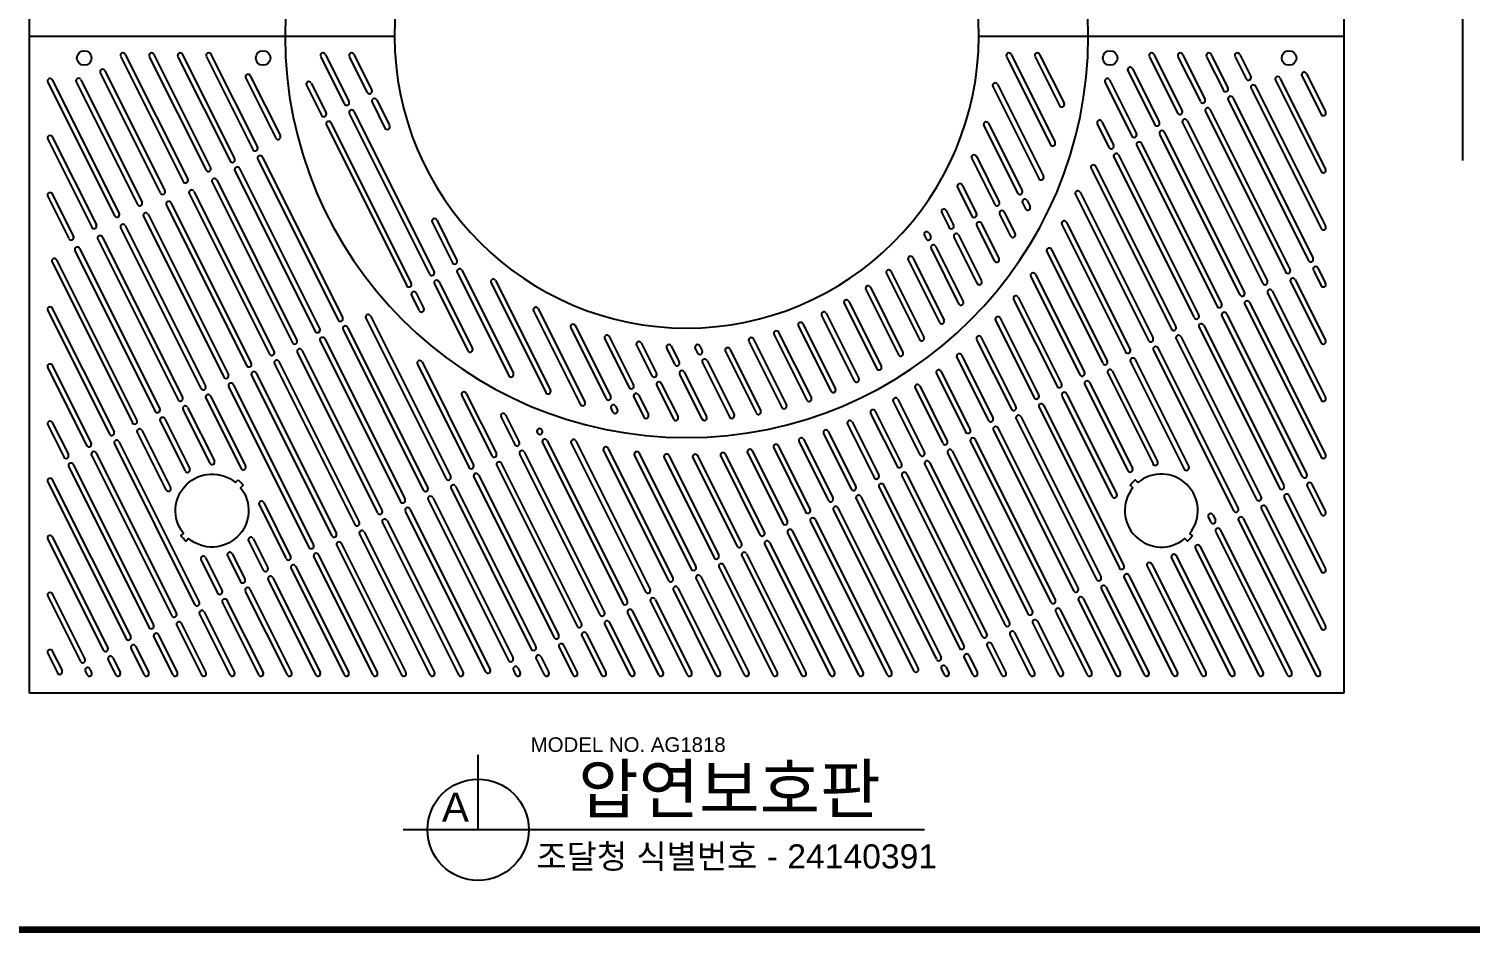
# Model space of a CAD drawing. Header units: millimetres. Extents: x 19970 to 27858, y -49763 to -44184.
# Drawn here: x 21122 to 23096, y -49580 to -48341 of the extents above; entities that cross this region are included whole.
import ezdxf
from ezdxf.enums import TextEntityAlignment as Align

# ---------------------------------------------------------------- set-up
doc = ezdxf.new("R2010")
doc.units = ezdxf.units.MM
doc.layers.add('LAYOUT', color=7, linetype='Continuous')
doc.layers.add('TEXT', color=7, linetype='Continuous')
doc.styles.get("Standard").update_dxf_attribs({"font": 'arial.ttf'})
doc.dimstyles.new('ISO-25', dxfattribs={"dimtxt": 40, "dimasz": 20, "dimexe": 1.25, "dimexo": 10, "dimgap": 10, "dimtad": 1, "dimdec": 0, "dimtxsty": 'Standard', "dimcen": 2.5, "dimclrd": 3, "dimclre": 3, "dimclrt": 3, "dimadec": 0, "dimazin": 0, "dimtfac": 1, "dimtdec": 0, "dimtmove": 0, "dimatfit": 3, "dimfxl": 0, "dimarcsym": 0})

# ---------------------------------------------------------------- blocks, each defined once
blk = doc.blocks.new('AG1818')
for p, q in [((17010.4, -48656.5), (17010.4, -47756.5)), ((18810.4, -47756.5), (18810.4, -48656.5)), ((17010.4, -49556.5), (17010.4, -48656.5)), ((17010.4, -48656.5), (17510.4, -48656.5)), ((18310.4, -48656.5), (18810.4, -48656.5)), ((18810.4, -48656.5), (18810.4, -49556.5)), ((17135.4, -48684.7), (17220.9, -48855.8)), ((17141.6, -48681.5), (17227.2, -48852.6)), ((17174.5, -48684.7), (17252.2, -48840.1)), ((17180.8, -48681.5), (17258.5, -48837)), ((17213.6, -48684.7), (17285.1, -48827.6)), ((17219.9, -48681.5), (17291.4, -48824.5)), ((17252.8, -48684.7), (17316.4, -48811.9)), ((17259, -48681.5), (17322.7, -48808.8)), ((17409.3, -48684.7), (17441.6, -48749.3)), ((17415.6, -48681.5), (17447.9, -48746.2)), ((17448.4, -48684.7), (17472.9, -48733.7)), ((17454.7, -48681.5), (17479.2, -48730.5)), ((18348.4, -48684.7), (18408.6, -48805.1)), ((18354.7, -48681.5), (18414.9, -48801.9)), ((18387.6, -48684.7), (18421.1, -48751.6)), ((18393.8, -48681.5), (18427.3, -48748.5)), ((18544.1, -48684.7), (18582.8, -48762)), ((18550.4, -48681.5), (18589, -48758.9)), ((18583.2, -48684.7), (18614.1, -48746.3)), ((18589.5, -48681.5), (18620.3, -48743.2)), ((18622.4, -48684.7), (18645.4, -48730.7)), ((18628.6, -48681.5), (18651.6, -48727.6)), ((18661.5, -48684.7), (18676.7, -48715)), ((18667.8, -48681.5), (18682.9, -48711.9)), ((17080.7, -48716.2), (17164.6, -48883.9)), ((17107.4, -48707), (17189.6, -48871.4)), ((17113.7, -48703.8), (17195.9, -48868.3)), ((17306.5, -48713.9), (17347.7, -48796.3)), ((17312.8, -48710.8), (17354, -48793.2)), ((18514.7, -48704.2), (18551.5, -48777.6)), ((18521, -48701), (18557.7, -48774.5)), ((18723, -48713.9), (18785.4, -48838.6)), ((18752.9, -48710.9), (18779.2, -48763.5)), ((18759.2, -48707.8), (18785.4, -48760.4)), ((17035.4, -48719.6), (17127, -48902.7)), ((17041.7, -48716.5), (17133.3, -48899.6)), ((17074.4, -48719.3), (17158.3, -48887.1)), ((17389.8, -48723.9), (17410.3, -48765)), ((17396, -48720.8), (17416.6, -48761.8)), ((18329.8, -48725.6), (18392.8, -48851.7)), ((18336.1, -48722.5), (18399.1, -48848.5)), ((18483.3, -48719.7), (18520.2, -48793.3)), ((18489.6, -48716.5), (18526.4, -48790.2)), ((18683.4, -48728.4), (18779.2, -48920)), ((18689.6, -48725.3), (18785.4, -48916.9)), ((18716.8, -48717), (18779.2, -48841.8)), ((17479.6, -48747.1), (17497.3, -48782.4)), ((17485.9, -48744), (17503.5, -48779.2)), ((18652.1, -48744.1), (18762, -48964)), ((18658.3, -48741), (18768.3, -48960.8)), ((17423.3, -48775.3), (17533.2, -48995.1)), ((17448.3, -48762.7), (17558.3, -48982.6)), ((17454.6, -48759.6), (17564.5, -48979.5)), ((18479, -48773.6), (18495.1, -48805.8)), ((18589.5, -48775.4), (18699.4, -48995.3)), ((18595.7, -48772.3), (18705.7, -48992.2)), ((18620.8, -48759.8), (18730.7, -48979.6)), ((18627, -48756.6), (18737, -48976.5)), ((17041.7, -48794.7), (17102, -48915.2)), ((17417, -48778.4), (17527, -48998.3)), ((18317.4, -48779.1), (18363.6, -48871.6)), ((18323.7, -48776), (18369.9, -48868.4)), ((18472.7, -48776.7), (18488.8, -48808.9)), ((18558.2, -48791.1), (18668.1, -49010.9)), ((18564.4, -48787.9), (18674.4, -49007.8)), ((17035.4, -48797.8), (17095.7, -48918.4)), ((18526.9, -48806.7), (18636.8, -49026.6)), ((18533.1, -48803.6), (18643.1, -49023.5)), ((17323.1, -48825.4), (17433.1, -49045.2)), ((17329.4, -48822.2), (17439.3, -49042.1)), ((18300.9, -48824.4), (18332.3, -48887.2)), ((18307.2, -48821.2), (18338.6, -48884.1)), ((18495.6, -48822.4), (18605.5, -49042.2)), ((18501.8, -48819.2), (18611.8, -49039.1)), ((17266.8, -48853.5), (17376.7, -49073.4)), ((17291.8, -48841), (17401.7, -49060.9)), ((17298.1, -48837.9), (17408, -49057.8)), ((18464.2, -48838), (18574.2, -49057.9)), ((18470.5, -48834.9), (18580.4, -49054.8)), ((17041.7, -48873), (17070.7, -48930.9)), ((17229.2, -48872.3), (17339.1, -49092.2)), ((17235.5, -48869.2), (17345.4, -49089.1)), ((17260.5, -48856.7), (17370.4, -49076.5)), ((18281.5, -48863.8), (18301, -48902.9)), ((18287.7, -48860.7), (18307.3, -48899.7)), ((18442.9, -48873.6), (18542.9, -49073.5)), ((18449.2, -48870.5), (18549.1, -49070.4)), ((17035.4, -48876.1), (17064.4, -48934)), ((17197.9, -48888), (17307.8, -49107.8)), ((17204.2, -48884.8), (17314.1, -49104.7)), ((18370.3, -48885), (18374.4, -48893.1)), ((18376.6, -48881.8), (18380.7, -48890)), ((17166.6, -48903.6), (17276.5, -49123.5)), ((17172.9, -48900.5), (17282.8, -49120.4)), ((17561.9, -48911.6), (17589.6, -48967)), ((17568.1, -48908.4), (17595.8, -48963.8)), ((18259.8, -48898.6), (18269.7, -48918.5)), ((18266, -48895.5), (18276, -48915.4)), ((18314, -48913.1), (18338, -48961.2)), ((18339, -48900.6), (18353.9, -48930.5)), ((18345.3, -48897.5), (18360.2, -48927.3)), ((18430.5, -48911.5), (18517.8, -49086.1)), ((17110.2, -48931.8), (17220.2, -49151.7)), ((17135.3, -48919.3), (17245.2, -49139.1)), ((17141.5, -48916.1), (17251.5, -49136)), ((18236.1, -48929.6), (18238.4, -48934.2)), ((18242.4, -48926.5), (18244.7, -48931)), ((18276.4, -48931.9), (18308, -48995.1)), ((18282.7, -48928.8), (18314.3, -48992)), ((18307.7, -48916.3), (18331.7, -48964.3)), ((18424.3, -48914.6), (18511.6, -49089.2)), ((17072.7, -48950.6), (17182.6, -49170.4)), ((17078.9, -48947.4), (17188.9, -49167.3)), ((17104, -48934.9), (17213.9, -49154.8)), ((18245.1, -48947.6), (18282.9, -49023.2)), ((18251.4, -48944.5), (18289.2, -49020.1)), ((18403.8, -48951.9), (18480.3, -49104.8)), ((18410.1, -48948.8), (18486.5, -49101.7)), ((17041.4, -48966.2), (17151.3, -49186.1)), ((17047.6, -48963.1), (17157.6, -49183)), ((18213.8, -48963.2), (18256.6, -49048.8)), ((18220.1, -48960.1), (18262.9, -49045.7)), ((17596.3, -48980.4), (17666.9, -49121.6)), ((17602.5, -48977.3), (17673.2, -49118.5)), ((17648.8, -48991.4), (17723.9, -49141.7)), ((18184, -48981.8), (18229.1, -49072.1)), ((18190.2, -48978.7), (18235.3, -49068.9)), ((18381.7, -48986), (18449, -49120.5)), ((18388, -48982.8), (18455.2, -49117.4)), ((18743.7, -48989.9), (18785.4, -49073.4)), ((18768.7, -48977.4), (18779.2, -48998.3)), ((18775, -48974.3), (18785.4, -48995.2)), ((17533.7, -49011.7), (17544.2, -49032.6)), ((17539.9, -49008.6), (17550.4, -49029.5)), ((17565, -48996), (17610.8, -49087.6)), ((17571.2, -48992.9), (17617, -49084.5)), ((17642.5, -48994.5), (17717.7, -49144.9)), ((18155.7, -49003.6), (18200.5, -49093.1)), ((18162, -49000.5), (18206.7, -49089.9)), ((18706.1, -49008.7), (18779.2, -49154.8)), ((18712.4, -49005.6), (18785.4, -49151.7)), ((18737.4, -48993), (18779.2, -49076.6)), ((17041.7, -49029.5), (17126.3, -49198.6)), ((17707, -49029.7), (17771.1, -49157.8)), ((18126.2, -49022.7), (18170.8, -49111.9)), ((18132.4, -49019.6), (18177, -49108.8)), ((18358.2, -49017.3), (18417.7, -49136.2)), ((18364.5, -49014.1), (18423.9, -49133)), ((18674.8, -49024.4), (18779.2, -49233.1)), ((18681.1, -49021.2), (18785.4, -49230)), ((17035.4, -49032.6), (17120, -49201.8)), ((17471.1, -49043), (17581, -49262.9)), ((17477.3, -49039.9), (17587.3, -49259.7)), ((17700.8, -49032.8), (17764.8, -49160.9)), ((18069.7, -49050.6), (18114.3, -49139.8)), ((18095.3, -49039.3), (18140, -49128.7)), ((18101.6, -49036.1), (18146.3, -49125.6)), ((18333.5, -49046), (18386.4, -49151.8)), ((18339.7, -49042.9), (18392.6, -49148.7)), ((18643.5, -49040), (18753.4, -49259.9)), ((18649.8, -49036.9), (18759.7, -49256.7)), ((17414.7, -49071.2), (17524.7, -49291)), ((17439.8, -49058.6), (17549.7, -49278.5)), ((17446, -49055.5), (17556, -49275.4)), ((17751.7, -49056.4), (17800.1, -49153.3)), ((17757.9, -49053.2), (17806.4, -49150.2)), ((17798.2, -49071.2), (17831.4, -49137.6)), ((17804.5, -49068.1), (17837.7, -49134.5)), ((18001.9, -49071.6), (18047.1, -49162)), ((18030.2, -49065.6), (18075, -49155.1)), ((18036.4, -49062.4), (18081.2, -49152)), ((18063.4, -49053.7), (18108, -49142.9)), ((18313.8, -49069.3), (18361.3, -49164.3)), ((18580.9, -49071.3), (18690.8, -49291.2)), ((18587.2, -49068.2), (18697.1, -49288.1)), ((18612.2, -49055.7), (18722.1, -49275.5)), ((18618.5, -49052.5), (18728.4, -49272.4)), ((17377.2, -49090), (17487.1, -49309.8)), ((17383.4, -49086.8), (17493.3, -49306.7)), ((17408.5, -49074.3), (17518.4, -49294.2)), ((17841.8, -49080.1), (17862.7, -49122)), ((17848, -49076.9), (17869, -49118.9)), ((17882.9, -49084.1), (17894.1, -49106.3)), ((17889.2, -49081), (17900.3, -49103.2)), ((17922.2, -49084.3), (17925.4, -49090.7)), ((17928.4, -49081.2), (17931.6, -49087.6)), ((17963.4, -49088.5), (18005.6, -49172.8)), ((17969.6, -49085.3), (18011.8, -49169.7)), ((17995.6, -49074.7), (18040.8, -49165.1)), ((18307.5, -49072.4), (18355.1, -49167.5)), ((18549.6, -49087), (18659.5, -49306.8)), ((18555.9, -49083.8), (18665.8, -49303.7)), ((17035.4, -49110.9), (17088.7, -49217.4)), ((17041.7, -49107.8), (17095, -49214.3)), ((17345.8, -49105.6), (17455.8, -49325.5)), ((17352.1, -49102.5), (17462, -49322.3)), ((17541.7, -49106), (17612.3, -49247.2)), ((17548, -49102.9), (17618.6, -49244.1)), ((17932.1, -49104.1), (17969.1, -49178.2)), ((17938.3, -49101), (17975.4, -49175.1)), ((18280.5, -49096.6), (18323.7, -49183.1)), ((18286.8, -49093.5), (18330, -49180)), ((18518.3, -49102.6), (18591.8, -49249.6)), ((18524.5, -49099.5), (18598, -49246.5)), ((17314.5, -49121.3), (17424.5, -49341.1)), ((17320.8, -49118.1), (17430.7, -49338)), ((17900.8, -49119.8), (17931.4, -49181.1)), ((17907, -49116.6), (17937.7, -49178)), ((18252.4, -49118.8), (18292.4, -49198.8)), ((18258.7, -49115.6), (18298.7, -49195.6)), ((18461.9, -49130.8), (18520.9, -49248.8)), ((18487, -49118.3), (18549.1, -49242.5)), ((18493.2, -49115.1), (18555.4, -49239.4)), ((17258.2, -49149.4), (17306.3, -49245.7)), ((17283.2, -49136.9), (17393.2, -49356.8)), ((17289.5, -49133.8), (17399.4, -49353.7)), ((17602.4, -49149.1), (17643.6, -49231.6)), ((17608.6, -49146), (17649.9, -49228.4)), ((17844.4, -49147.9), (17858, -49175.1)), ((17869.5, -49135.4), (17892.4, -49181.2)), ((17875.7, -49132.3), (17898.6, -49178.1)), ((18223.4, -49138.9), (18261.1, -49214.4)), ((18229.6, -49135.8), (18267.4, -49211.3)), ((18424.4, -49149.6), (18493.2, -49287.2)), ((18430.6, -49146.4), (18499.4, -49284.1)), ((18455.7, -49133.9), (18514.7, -49251.9)), ((17220.6, -49168.2), (17257.3, -49241.6)), ((17226.9, -49165.1), (17263.6, -49238.5)), ((17251.9, -49152.6), (17300.1, -49248.8)), ((17806.8, -49166.7), (17809.3, -49171.7)), ((17813.1, -49163.6), (17815.6, -49168.6)), ((17838.2, -49151.1), (17851.7, -49178.2)), ((18168.6, -49170.3), (18204.8, -49242.6)), ((18193.4, -49157.1), (18229.8, -49230.1)), ((18199.6, -49154), (18236.1, -49226.9)), ((18393.1, -49165.2), (18503, -49385.1)), ((18399.3, -49162.1), (18509.3, -49382)), ((17035.4, -49189.2), (17057.4, -49233.1)), ((17041.7, -49186), (17063.7, -49229.9)), ((17189.3, -49183.9), (17223.6, -49252.3)), ((17195.6, -49180.7), (17229.8, -49249.2)), ((17656.2, -49178.4), (17674.9, -49215.9)), ((17662.4, -49175.3), (17681.2, -49212.8)), ((18130.6, -49188.2), (18167.2, -49261.4)), ((18136.9, -49185.1), (18173.5, -49258.2)), ((18162.4, -49173.4), (18198.5, -49245.7)), ((18361.8, -49180.9), (18471.7, -49400.8)), ((18368, -49177.7), (18478, -49397.6)), ((17158, -49199.5), (17197.3, -49278.2)), ((17164.3, -49196.4), (17203.6, -49275)), ((17705.8, -49199.3), (17706.2, -49200.3)), ((17712, -49196.2), (17712.5, -49197.1)), ((18070.5, -49208.8), (18110.9, -49289.5)), ((18097.9, -49201), (18135.9, -49277)), ((18104.2, -49197.9), (18142.2, -49273.9)), ((18305.4, -49209), (18415.3, -49428.9)), ((18330.5, -49196.5), (18440.4, -49416.4)), ((18336.7, -49193.4), (18446.7, -49413.3)), ((17101.7, -49227.7), (17211.6, -49447.6)), ((17126.7, -49215.2), (17236.6, -49435)), ((17133, -49212), (17242.9, -49431.9)), ((17681.6, -49229.3), (17791.6, -49449.2)), ((17687.9, -49226.2), (17797.8, -49446.1)), ((17712.9, -49213.7), (17822.9, -49433.6)), ((17719.2, -49210.5), (17829.1, -49430.4)), ((17752.4, -49214.3), (17854.2, -49417.9)), ((17758.6, -49211.1), (17860.4, -49414.8)), ((17796.6, -49224.5), (17885.5, -49402.2)), ((17802.9, -49221.4), (17891.7, -49399.1)), ((17845.2, -49227.8), (17923, -49383.5)), ((17963.3, -49229.1), (18017, -49336.5)), ((17993.8, -49227.6), (18042, -49324)), ((18000.1, -49224.5), (18048.3, -49320.9)), ((18029.6, -49220.8), (18073.3, -49308.3)), ((18035.8, -49217.7), (18079.6, -49305.2)), ((18064.2, -49211.9), (18104.6, -49292.7)), ((18267.8, -49227.8), (18377.8, -49447.7)), ((18274.1, -49224.7), (18384, -49444.6)), ((18299.2, -49212.2), (18409.1, -49432.1)), ((17064.1, -49246.5), (17174, -49466.4)), ((17070.4, -49243.3), (17180.3, -49463.2)), ((17095.4, -49230.8), (17205.3, -49450.7)), ((17650.3, -49245), (17760.3, -49464.9)), ((17656.6, -49241.8), (17766.5, -49461.7)), ((17839, -49231), (17916.8, -49386.6)), ((17879.7, -49234.1), (17948.1, -49370.9)), ((17886, -49231), (17954.3, -49367.8)), ((17919, -49234.5), (17979.4, -49355.3)), ((17925.2, -49231.3), (17985.7, -49352.2)), ((17957, -49232.2), (18010.7, -49339.6)), ((18236.5, -49243.5), (18346.5, -49463.4)), ((18242.8, -49240.4), (18352.7, -49460.2)), ((17035.4, -49267.4), (17142.7, -49482)), ((17041.7, -49264.3), (17149, -49478.9)), ((17619, -49260.6), (17729, -49480.5)), ((17625.3, -49257.5), (17735.2, -49477.4)), ((18205.2, -49259.1), (18315.2, -49479)), ((18211.5, -49256), (18321.4, -49475.9)), ((17587.7, -49276.3), (17697.6, -49496.2)), ((17594, -49273.2), (17703.9, -49493)), ((18148.9, -49287.3), (18258.8, -49507.2)), ((18173.9, -49274.8), (18283.9, -49494.7)), ((18180.2, -49271.7), (18290.1, -49491.5)), ((18735.1, -49285.8), (18785.4, -49386.5)), ((18760.2, -49273.3), (18779.2, -49311.4)), ((18766.4, -49270.2), (18785.4, -49308.2)), ((17325, -49298.6), (17361.9, -49372.4)), ((17331.2, -49295.5), (17368.1, -49369.3)), ((17525.1, -49307.6), (17635, -49527.5)), ((17531.4, -49304.5), (17641.3, -49524.3)), ((17556.4, -49291.9), (17666.3, -49511.8)), ((17562.7, -49288.8), (17672.6, -49508.7)), ((18111.3, -49306.1), (18221.3, -49526)), ((18117.6, -49303), (18227.5, -49522.8)), ((18142.6, -49290.4), (18252.6, -49510.3)), ((18697.5, -49304.6), (18779.2, -49467.9)), ((18703.8, -49301.5), (18785.4, -49464.7)), ((18728.8, -49288.9), (18779.2, -49389.6)), ((17493.8, -49323.2), (17597.9, -49531.5)), ((17500.1, -49320.1), (17604.2, -49528.4)), ((18080, -49321.8), (18184.9, -49531.5)), ((18086.3, -49318.7), (18191.2, -49528.4)), ((18624.8, -49315.6), (18628.2, -49322.5)), ((18631.1, -49312.5), (18634.5, -49319.4)), ((18666.2, -49320.3), (18771.9, -49531.5)), ((18672.5, -49317.1), (18778.1, -49528.4)), ((17035.4, -49345.7), (17111.4, -49497.7)), ((17041.7, -49342.6), (17117.7, -49494.5)), ((17316.8, -49344.9), (17336.8, -49385)), ((17462.5, -49338.9), (17558.8, -49531.5)), ((17468.8, -49335.8), (17565.1, -49528.4)), ((18048.7, -49337.4), (18145.8, -49531.5)), ((18055, -49334.3), (18152, -49528.4)), ((18634.9, -49335.9), (18732.7, -49531.5)), ((18641.2, -49332.8), (18739, -49528.4)), ((17287.9, -49365.4), (17305.5, -49400.6)), ((17310.5, -49348), (17330.6, -49388.1)), ((17406.1, -49367.1), (17486.8, -49528.4)), ((17431.2, -49354.5), (17519.7, -49531.5)), ((17437.4, -49351.4), (17525.9, -49528.4)), ((17992.4, -49365.6), (18073.8, -49528.4)), ((18017.4, -49353.1), (18106.6, -49531.5)), ((18023.7, -49349.9), (18112.9, -49528.4)), ((18607.2, -49358.7), (18693.6, -49531.5)), ((18613.4, -49355.5), (18699.9, -49528.4)), ((17245.3, -49374.1), (17268, -49419.4)), ((17251.5, -49370.9), (17274.2, -49416.3)), ((17281.7, -49368.6), (17299.3, -49403.7)), ((17368.6, -49385.9), (17441.4, -49531.5)), ((17374.8, -49382.7), (17447.7, -49528.4)), ((17399.9, -49370.2), (17480.5, -49531.5)), ((17954.8, -49384.4), (18028.4, -49531.5)), ((17961.1, -49381.2), (18034.6, -49528.4)), ((17986.1, -49368.7), (18067.5, -49531.5)), ((18541, -49382.9), (18615.4, -49531.5)), ((18547.3, -49379.7), (18621.6, -49528.4)), ((18574.4, -49371.4), (18654.5, -49531.5)), ((18580.7, -49368.3), (18660.7, -49528.4)), ((17337.3, -49401.5), (17402.3, -49531.5)), ((17343.5, -49398.4), (17408.5, -49528.4)), ((17923.5, -49400), (17989.3, -49531.5)), ((17929.8, -49396.9), (17995.5, -49528.4)), ((18509.7, -49398.5), (18576.2, -49531.5)), ((18516, -49395.4), (18582.5, -49528.4)), ((17035.4, -49423.9), (17080.1, -49513.3)), ((17041.7, -49420.8), (17086.4, -49510.2)), ((17306, -49417.2), (17363.2, -49531.5)), ((17312.2, -49414), (17369.4, -49528.4)), ((17892.2, -49415.7), (17950.1, -49531.5)), ((17898.4, -49412.5), (17956.4, -49528.4)), ((18453.4, -49426.7), (18504.2, -49528.4)), ((18478.4, -49414.2), (18537.1, -49531.5)), ((18484.7, -49411), (18543.4, -49528.4)), ((17249.6, -49445.3), (17291.2, -49528.4)), ((17274.7, -49432.8), (17324, -49531.5)), ((17280.9, -49429.7), (17330.3, -49528.4)), ((17835.8, -49443.8), (17878.1, -49528.4)), ((17860.9, -49431.3), (17911, -49531.5)), ((17867.1, -49428.2), (17917.3, -49528.4)), ((18415.8, -49445.5), (18458.8, -49531.5)), ((18422.1, -49442.3), (18465.1, -49528.4)), ((18447.1, -49429.8), (18498, -49531.5)), ((17212.1, -49464.1), (17245.8, -49531.5)), ((17218.3, -49461), (17252, -49528.4)), ((17243.4, -49448.5), (17284.9, -49531.5)), ((17798.3, -49462.6), (17832.7, -49531.5)), ((17804.5, -49459.5), (17839, -49528.4)), ((17829.6, -49447), (17871.9, -49531.5)), ((18384.5, -49461.1), (18419.7, -49531.5)), ((18390.8, -49458), (18426, -49528.4)), ((17180.7, -49479.8), (17206.6, -49531.5)), ((17187, -49476.6), (17212.9, -49528.4)), ((17767, -49478.3), (17793.6, -49531.5)), ((17773.2, -49475.1), (17799.9, -49528.4)), ((18353.2, -49476.8), (18380.6, -49531.5)), ((18359.4, -49473.6), (18386.8, -49528.4)), ((17035.4, -49502.2), (17048.8, -49529)), ((17041.7, -49499.1), (17055.1, -49525.8)), ((17149.4, -49495.4), (17167.5, -49531.5)), ((17155.7, -49492.3), (17173.8, -49528.4)), ((17735.7, -49493.9), (17754.5, -49531.5)), ((17741.9, -49490.8), (17760.7, -49528.4)), ((18296.8, -49505), (18308.6, -49528.4)), ((18321.9, -49492.4), (18341.4, -49531.5)), ((18328.1, -49489.3), (18347.7, -49528.4)), ((17093.1, -49523.6), (17095.5, -49528.4)), ((17118.1, -49511.1), (17128.4, -49531.5)), ((17124.4, -49507.9), (17134.6, -49528.4)), ((17673.1, -49525.2), (17676.2, -49531.5)), ((17679.3, -49522.1), (17682.5, -49528.4)), ((17704.4, -49509.6), (17715.3, -49531.5)), ((17710.6, -49506.4), (17721.6, -49528.4)), ((18259.3, -49523.7), (18263.2, -49531.5)), ((18265.5, -49520.6), (18269.4, -49528.4)), ((18290.6, -49508.1), (18302.3, -49531.5)), ((17086.8, -49526.7), (17089.2, -49531.5)), ((18810.4, -49556.5), (17010.4, -49556.5))]:
    blk.add_line(p, q)
for points in [[(17296.1, -49264.6, -0.045549), (17303.1, -49271.8), (17299.5, -49275.3, -0.904534), (17228.4, -49344.9), (17224.8, -49348.4, -0.045549), (17217.8, -49341.3), (17221.4, -49337.8, -0.904534), (17292.5, -49268.1)], [(18524.8, -49264.6, 0.045549), (18517.8, -49271.8), (18521.4, -49275.3, 0.904534), (18592.5, -49344.9), (18596.1, -49348.4, 0.045549), (18603.1, -49341.3), (18599.5, -49337.8, 0.904534), (18528.4, -49268.1)]]:
    blk.add_lwpolyline(points, format="xyb", close=True)
for centre in [(17085.4, -48686.5), (17330.4, -48686.5), (18490.4, -48686.5), (18735.4, -48686.5)]:
    blk.add_circle(centre, 10)
for centre, radius, start, end in [((17910.4, -48656.5), 550, 0, 180), ((17910.4, -48656.5), 400, 0, 180), ((17910.4, -48656.5), 550, 180, 0), ((17910.4, -48656.5), 400, 180, 0), ((17138.5, -48683.1), 3.5, 26.5651, 206.5651), ((17177.6, -48683.1), 3.5, 26.5651, 206.5651), ((17216.8, -48683.1), 3.5, 26.5651, 206.5651), ((17255.9, -48683.1), 3.5, 26.5651, 206.5651), ((17412.4, -48683.1), 3.5, 26.5651, 206.5651), ((17451.6, -48683.1), 3.5, 26.5651, 206.5651), ((18351.6, -48683.1), 3.5, 26.5651, 206.5651), ((18390.7, -48683.1), 3.5, 26.5651, 206.5651), ((18547.2, -48683.1), 3.5, 26.5651, 206.5651), ((18586.4, -48683.1), 3.5, 26.5651, 206.5651), ((18625.5, -48683.1), 3.5, 26.5651, 206.5651), ((18664.6, -48683.1), 3.5, 26.5651, 206.5651), ((17038.6, -48718), 3.5, 26.5651, 206.5651), ((17077.6, -48717.7), 3.5, 26.5651, 206.5651), ((17110.5, -48705.4), 3.5, 26.5651, 206.5651), ((17309.7, -48712.4), 3.5, 26.5651, 206.5651), ((18486.5, -48718.1), 3.5, 26.5651, 206.5651), ((18517.8, -48702.6), 3.5, 26.5651, 206.5651), ((18679.8, -48713.5), 3.5, 206.5651, 26.5651), ((18719.9, -48715.4), 3.5, 26.5651, 206.5651), ((18756, -48709.4), 3.5, 26.5651, 206.5651), ((17392.9, -48722.3), 3.5, 26.5651, 206.5651), ((17476.1, -48732.1), 3.5, 206.5651, 26.5651), ((18332.9, -48724.1), 3.5, 26.5651, 206.5651), ((18648.5, -48729.1), 3.5, 206.5651, 26.5651), ((18686.5, -48726.9), 3.5, 26.5651, 206.5651), ((17444.8, -48747.8), 3.5, 206.5651, 26.5651), ((17482.8, -48745.5), 3.5, 26.5651, 206.5651), ((18424.2, -48750.1), 3.5, 206.5651, 26.5651), ((18617.2, -48744.8), 3.5, 206.5651, 26.5651), ((18623.9, -48758.2), 3.5, 26.5651, 206.5651), ((18655.2, -48742.5), 3.5, 26.5651, 206.5651), ((17413.5, -48763.4), 3.5, 206.5651, 26.5651), ((17420.2, -48776.8), 3.5, 26.5651, 206.5651), ((17451.5, -48761.2), 3.5, 26.5651, 206.5651), ((18320.5, -48777.5), 3.5, 26.5651, 206.5651), ((18475.9, -48775.2), 3.5, 26.5651, 206.5651), ((18554.6, -48776.1), 3.5, 206.5651, 26.5651), ((18585.9, -48760.4), 3.5, 206.5651, 26.5651), ((18592.6, -48773.8), 3.5, 26.5651, 206.5651), ((18782.3, -48762), 3.5, 206.5651, 26.5651), ((17038.6, -48796.3), 3.5, 26.5651, 206.5651), ((17350.8, -48794.7), 3.5, 206.5651, 26.5651), ((17500.4, -48780.8), 3.5, 206.5651, 26.5651), ((18523.3, -48791.7), 3.5, 206.5651, 26.5651), ((18561.3, -48789.5), 3.5, 26.5651, 206.5651), ((17319.5, -48810.4), 3.5, 206.5651, 26.5651), ((18411.8, -48803.5), 3.5, 206.5651, 26.5651), ((18492, -48807.4), 3.5, 206.5651, 26.5651), ((18530, -48805.1), 3.5, 26.5651, 206.5651), ((17288.2, -48826), 3.5, 206.5651, 26.5651), ((17326.2, -48823.8), 3.5, 26.5651, 206.5651), ((18304, -48822.8), 3.5, 26.5651, 206.5651), ((18467.4, -48836.5), 3.5, 26.5651, 206.5651), ((18498.7, -48820.8), 3.5, 26.5651, 206.5651), ((17224.1, -48854.2), 3.5, 206.5651, 26.5651), ((17255.4, -48838.5), 3.5, 206.5651, 26.5651), ((17263.6, -48855.1), 3.5, 26.5651, 206.5651), ((17294.9, -48839.4), 3.5, 26.5651, 206.5651), ((18395.9, -48850.1), 3.5, 206.5651, 26.5651), ((18782.3, -48840.2), 3.5, 206.5651, 26.5651), ((17038.6, -48874.5), 3.5, 26.5651, 206.5651), ((17192.8, -48869.9), 3.5, 206.5651, 26.5651), ((17232.3, -48870.7), 3.5, 26.5651, 206.5651), ((18284.6, -48862.2), 3.5, 26.5651, 206.5651), ((18366.8, -48870), 3.5, 206.5651, 26.5651), ((18446, -48872), 3.5, 26.5651, 206.5651), ((17161.4, -48885.5), 3.5, 206.5651, 26.5651), ((17201, -48886.4), 3.5, 26.5651, 206.5651), ((18262.9, -48897), 3.5, 26.5651, 206.5651), ((18335.5, -48885.6), 3.5, 206.5651, 26.5651), ((18373.5, -48883.4), 3.5, 26.5651, 206.5651), ((18377.5, -48891.6), 3.5, 206.5651, 26.5651), ((17130.1, -48901.2), 3.5, 206.5651, 26.5651), ((17169.7, -48902.1), 3.5, 26.5651, 206.5651), ((17565, -48910), 3.5, 26.5651, 206.5651), ((18304.1, -48901.3), 3.5, 206.5651, 26.5651), ((18310.9, -48914.7), 3.5, 26.5651, 206.5651), ((18342.2, -48899.1), 3.5, 26.5651, 206.5651), ((18427.4, -48913), 3.5, 26.5651, 206.5651), ((17067.5, -48932.5), 3.5, 206.5651, 26.5651), ((17098.8, -48916.8), 3.5, 206.5651, 26.5651), ((17107.1, -48933.4), 3.5, 26.5651, 206.5651), ((17138.4, -48917.7), 3.5, 26.5651, 206.5651), ((18239.2, -48928), 3.5, 26.5651, 206.5651), ((18241.5, -48932.6), 3.5, 206.5651, 26.5651), ((18272.8, -48916.9), 3.5, 206.5651, 26.5651), ((18279.6, -48930.4), 3.5, 26.5651, 206.5651), ((18357.1, -48928.9), 3.5, 206.5651, 26.5651), ((18782.3, -48918.5), 3.5, 206.5651, 26.5651), ((17075.8, -48949), 3.5, 26.5651, 206.5651), ((18248.2, -48946), 3.5, 26.5651, 206.5651), ((18406.9, -48950.3), 3.5, 26.5651, 206.5651), ((17044.5, -48964.7), 3.5, 26.5651, 206.5651), ((17592.7, -48965.4), 3.5, 206.5651, 26.5651), ((18216.9, -48961.7), 3.5, 26.5651, 206.5651), ((18334.9, -48962.8), 3.5, 206.5651, 26.5651), ((18765.1, -48962.4), 3.5, 206.5651, 26.5651), ((18771.9, -48975.8), 3.5, 26.5651, 206.5651), ((17561.4, -48981.1), 3.5, 206.5651, 26.5651), ((17568.1, -48994.5), 3.5, 26.5651, 206.5651), ((17599.4, -48978.8), 3.5, 26.5651, 206.5651), ((17645.6, -48993), 3.5, 26.5651, 206.5651), ((18187.1, -48980.3), 3.5, 26.5651, 206.5651), ((18311.2, -48993.6), 3.5, 206.5651, 26.5651), ((18384.8, -48984.4), 3.5, 26.5651, 206.5651), ((18702.5, -48993.7), 3.5, 206.5651, 26.5651), ((18733.8, -48978.1), 3.5, 206.5651, 26.5651), ((18740.6, -48991.5), 3.5, 26.5651, 206.5651), ((17530.1, -48996.7), 3.5, 206.5651, 26.5651), ((17536.8, -49010.1), 3.5, 26.5651, 206.5651), ((18158.9, -49002), 3.5, 26.5651, 206.5651), ((18361.3, -49015.7), 3.5, 26.5651, 206.5651), ((18671.2, -49009.4), 3.5, 206.5651, 26.5651), ((18709.2, -49007.1), 3.5, 26.5651, 206.5651), ((18782.3, -48996.7), 3.5, 206.5651, 26.5651), ((17038.6, -49031.1), 3.5, 26.5651, 206.5651), ((17547.3, -49031.1), 3.5, 206.5651, 26.5651), ((17703.9, -49031.3), 3.5, 26.5651, 206.5651), ((18129.3, -49021.2), 3.5, 26.5651, 206.5651), ((18286.1, -49021.7), 3.5, 206.5651, 26.5651), ((18639.9, -49025), 3.5, 206.5651, 26.5651), ((18677.9, -49022.8), 3.5, 26.5651, 206.5651), ((17436.2, -49043.7), 3.5, 206.5651, 26.5651), ((17474.2, -49041.4), 3.5, 26.5651, 206.5651), ((17754.8, -49054.8), 3.5, 26.5651, 206.5651), ((18066.5, -49052.2), 3.5, 26.5651, 206.5651), ((18098.4, -49037.7), 3.5, 26.5651, 206.5651), ((18259.7, -49047.2), 3.5, 206.5651, 26.5651), ((18336.6, -49044.4), 3.5, 26.5651, 206.5651), ((18608.6, -49040.7), 3.5, 206.5651, 26.5651), ((18615.3, -49054.1), 3.5, 26.5651, 206.5651), ((18646.6, -49038.4), 3.5, 26.5651, 206.5651), ((17404.9, -49059.3), 3.5, 206.5651, 26.5651), ((17411.6, -49072.7), 3.5, 26.5651, 206.5651), ((17442.9, -49057.1), 3.5, 26.5651, 206.5651), ((17801.4, -49069.7), 3.5, 26.5651, 206.5651), ((17998.8, -49073.1), 3.5, 26.5651, 206.5651), ((18033.3, -49064), 3.5, 26.5651, 206.5651), ((18232.2, -49070.5), 3.5, 206.5651, 26.5651), ((18310.7, -49070.8), 3.5, 26.5651, 206.5651), ((18546, -49072), 3.5, 206.5651, 26.5651), ((18577.3, -49056.3), 3.5, 206.5651, 26.5651), ((18584, -49069.7), 3.5, 26.5651, 206.5651), ((17342.3, -49090.6), 3.5, 206.5651, 26.5651), ((17373.6, -49075), 3.5, 206.5651, 26.5651), ((17380.3, -49088.4), 3.5, 26.5651, 206.5651), ((17613.9, -49086), 3.5, 206.5651, 26.5651), ((17844.9, -49078.5), 3.5, 26.5651, 206.5651), ((17886.1, -49082.6), 3.5, 26.5651, 206.5651), ((17925.3, -49082.7), 3.5, 26.5651, 206.5651), ((17928.5, -49089.1), 3.5, 206.5651, 26.5651), ((17966.5, -49086.9), 3.5, 26.5651, 206.5651), ((18203.6, -49091.5), 3.5, 206.5651, 26.5651), ((18514.7, -49087.6), 3.5, 206.5651, 26.5651), ((18552.7, -49085.4), 3.5, 26.5651, 206.5651), ((18782.3, -49075), 3.5, 206.5651, 26.5651), ((17038.6, -49109.3), 3.5, 26.5651, 206.5651), ((17311, -49106.3), 3.5, 206.5651, 26.5651), ((17349, -49104), 3.5, 26.5651, 206.5651), ((17544.8, -49104.5), 3.5, 26.5651, 206.5651), ((17897.2, -49104.8), 3.5, 206.5651, 26.5651), ((17935.2, -49102.5), 3.5, 26.5651, 206.5651), ((18173.9, -49110.4), 3.5, 206.5651, 26.5651), ((18283.6, -49095.1), 3.5, 26.5651, 206.5651), ((18483.4, -49103.3), 3.5, 206.5651, 26.5651), ((18521.4, -49101), 3.5, 26.5651, 206.5651), ((17279.7, -49121.9), 3.5, 206.5651, 26.5651), ((17317.7, -49119.7), 3.5, 26.5651, 206.5651), ((17670, -49120.1), 3.5, 206.5651, 26.5651), ((17865.9, -49120.4), 3.5, 206.5651, 26.5651), ((17872.6, -49133.8), 3.5, 26.5651, 206.5651), ((17903.9, -49118.2), 3.5, 26.5651, 206.5651), ((18143.1, -49127.1), 3.5, 206.5651, 26.5651), ((18255.6, -49117.2), 3.5, 26.5651, 206.5651), ((18452.1, -49118.9), 3.5, 206.5651, 26.5651), ((18458.8, -49132.4), 3.5, 26.5651, 206.5651), ((18490.1, -49116.7), 3.5, 26.5651, 206.5651), ((17248.4, -49137.6), 3.5, 206.5651, 26.5651), ((17255.1, -49151), 3.5, 26.5651, 206.5651), ((17286.4, -49135.3), 3.5, 26.5651, 206.5651), ((17605.5, -49147.5), 3.5, 26.5651, 206.5651), ((17720.8, -49143.3), 3.5, 206.5651, 26.5651), ((17803.3, -49151.7), 3.5, 206.5651, 26.5651), ((17834.6, -49136.1), 3.5, 206.5651, 26.5651), ((17841.3, -49149.5), 3.5, 26.5651, 206.5651), ((18111.1, -49141.4), 3.5, 206.5651, 26.5651), ((18226.5, -49137.3), 3.5, 26.5651, 206.5651), ((18389.5, -49150.2), 3.5, 206.5651, 26.5651), ((18420.8, -49134.6), 3.5, 206.5651, 26.5651), ((18427.5, -49148), 3.5, 26.5651, 206.5651), ((17185.7, -49168.9), 3.5, 206.5651, 26.5651), ((17217, -49153.2), 3.5, 206.5651, 26.5651), ((17223.8, -49166.6), 3.5, 26.5651, 206.5651), ((17768, -49159.4), 3.5, 206.5651, 26.5651), ((17810, -49165.2), 3.5, 26.5651, 206.5651), ((17812.5, -49170.1), 3.5, 206.5651, 26.5651), ((18008.7, -49171.3), 3.5, 206.5651, 26.5651), ((18043.9, -49163.5), 3.5, 206.5651, 26.5651), ((18078.1, -49153.5), 3.5, 206.5651, 26.5651), ((18165.5, -49171.8), 3.5, 26.5651, 206.5651), ((18196.5, -49155.6), 3.5, 26.5651, 206.5651), ((18358.2, -49165.9), 3.5, 206.5651, 26.5651), ((18396.2, -49163.7), 3.5, 26.5651, 206.5651), ((18782.3, -49153.3), 3.5, 206.5651, 26.5651), ((17038.6, -49187.6), 3.5, 26.5651, 206.5651), ((17154.4, -49184.5), 3.5, 206.5651, 26.5651), ((17192.5, -49182.3), 3.5, 26.5651, 206.5651), ((17659.3, -49176.9), 3.5, 26.5651, 206.5651), ((17854.9, -49176.7), 3.5, 206.5651, 26.5651), ((17895.5, -49179.7), 3.5, 206.5651, 26.5651), ((17934.6, -49179.5), 3.5, 206.5651, 26.5651), ((17972.3, -49176.7), 3.5, 206.5651, 26.5651), ((18133.8, -49186.6), 3.5, 26.5651, 206.5651), ((18326.9, -49181.5), 3.5, 206.5651, 26.5651), ((18364.9, -49179.3), 3.5, 26.5651, 206.5651), ((17123.1, -49200.2), 3.5, 206.5651, 26.5651), ((17161.1, -49198), 3.5, 26.5651, 206.5651), ((17708.9, -49197.8), 3.5, 26.5651, 206.5651), ((17709.4, -49198.7), 3.5, 206.5651, 26.5651), ((17716.1, -49212.1), 3.5, 26.5651, 206.5651), ((17755.5, -49212.7), 3.5, 26.5651, 206.5651), ((18067.4, -49210.4), 3.5, 26.5651, 206.5651), ((18101.1, -49199.5), 3.5, 26.5651, 206.5651), ((18295.6, -49197.2), 3.5, 206.5651, 26.5651), ((18302.3, -49210.6), 3.5, 26.5651, 206.5651), ((18333.6, -49195), 3.5, 26.5651, 206.5651), ((17091.8, -49215.8), 3.5, 206.5651, 26.5651), ((17098.5, -49229.3), 3.5, 26.5651, 206.5651), ((17129.8, -49213.6), 3.5, 26.5651, 206.5651), ((17646.7, -49230), 3.5, 206.5651, 26.5651), ((17678, -49214.3), 3.5, 206.5651, 26.5651), ((17684.8, -49227.8), 3.5, 26.5651, 206.5651), ((17799.7, -49222.9), 3.5, 26.5651, 206.5651), ((17842.1, -49229.4), 3.5, 26.5651, 206.5651), ((17882.8, -49232.6), 3.5, 26.5651, 206.5651), ((17922.1, -49232.9), 3.5, 26.5651, 206.5651), ((17960.1, -49230.7), 3.5, 26.5651, 206.5651), ((17997, -49226.1), 3.5, 26.5651, 206.5651), ((18032.7, -49219.3), 3.5, 26.5651, 206.5651), ((18233, -49228.5), 3.5, 206.5651, 26.5651), ((18264.3, -49212.9), 3.5, 206.5651, 26.5651), ((18271, -49226.3), 3.5, 26.5651, 206.5651), ((17060.5, -49231.5), 3.5, 206.5651, 26.5651), ((17067.2, -49244.9), 3.5, 26.5651, 206.5651), ((17226.7, -49250.8), 3.5, 206.5651, 26.5651), ((17260.5, -49240), 3.5, 206.5651, 26.5651), ((17303.2, -49247.3), 3.5, 206.5651, 26.5651), ((17615.4, -49245.7), 3.5, 206.5651, 26.5651), ((17653.5, -49243.4), 3.5, 26.5651, 206.5651), ((18201.7, -49244.2), 3.5, 206.5651, 26.5651), ((18239.7, -49241.9), 3.5, 26.5651, 206.5651), ((18517.8, -49250.3), 3.5, 206.5651, 26.5651), ((18552.2, -49241), 3.5, 206.5651, 26.5651), ((18594.9, -49248), 3.5, 206.5651, 26.5651), ((18782.3, -49231.5), 3.5, 206.5651, 26.5651), ((17038.6, -49265.9), 3.5, 26.5651, 206.5651), ((17584.1, -49261.3), 3.5, 206.5651, 26.5651), ((17622.1, -49259.1), 3.5, 26.5651, 206.5651), ((18170.4, -49259.8), 3.5, 206.5651, 26.5651), ((18208.4, -49257.6), 3.5, 26.5651, 206.5651), ((18756.6, -49258.3), 3.5, 206.5651, 26.5651), ((18763.3, -49271.7), 3.5, 26.5651, 206.5651), ((17200.5, -49276.6), 3.5, 206.5651, 26.5651), ((17552.8, -49277), 3.5, 206.5651, 26.5651), ((17559.5, -49290.4), 3.5, 26.5651, 206.5651), ((17590.8, -49274.7), 3.5, 26.5651, 206.5651), ((18139, -49275.5), 3.5, 206.5651, 26.5651), ((18145.8, -49288.9), 3.5, 26.5651, 206.5651), ((18177.1, -49273.2), 3.5, 26.5651, 206.5651), ((18496.3, -49285.6), 3.5, 206.5651, 26.5651), ((18694, -49289.6), 3.5, 206.5651, 26.5651), ((18725.3, -49274), 3.5, 206.5651, 26.5651), ((18732, -49287.4), 3.5, 26.5651, 206.5651), ((17328.1, -49297.1), 3.5, 26.5651, 206.5651), ((17490.2, -49308.3), 3.5, 206.5651, 26.5651), ((17521.5, -49292.6), 3.5, 206.5651, 26.5651), ((17528.2, -49306), 3.5, 26.5651, 206.5651), ((18076.4, -49306.8), 3.5, 206.5651, 26.5651), ((18107.7, -49291.1), 3.5, 206.5651, 26.5651), ((18114.5, -49304.5), 3.5, 26.5651, 206.5651), ((18662.7, -49305.3), 3.5, 206.5651, 26.5651), ((18700.7, -49303), 3.5, 26.5651, 206.5651), ((18782.3, -49309.8), 3.5, 206.5651, 26.5651), ((17458.9, -49323.9), 3.5, 206.5651, 26.5651), ((17496.9, -49321.7), 3.5, 26.5651, 206.5651), ((18045.1, -49322.4), 3.5, 206.5651, 26.5651), ((18083.1, -49320.2), 3.5, 26.5651, 206.5651), ((18627.9, -49314.1), 3.5, 26.5651, 206.5651), ((18631.4, -49320.9), 3.5, 206.5651, 26.5651), ((18669.4, -49318.7), 3.5, 26.5651, 206.5651), ((17038.6, -49344.1), 3.5, 26.5651, 206.5651), ((17313.6, -49346.4), 3.5, 26.5651, 206.5651), ((17427.6, -49339.6), 3.5, 206.5651, 26.5651), ((17465.6, -49337.3), 3.5, 26.5651, 206.5651), ((18013.8, -49338.1), 3.5, 206.5651, 26.5651), ((18051.8, -49335.8), 3.5, 26.5651, 206.5651), ((18638.1, -49334.3), 3.5, 26.5651, 206.5651), ((17284.8, -49367), 3.5, 26.5651, 206.5651), ((17396.3, -49355.2), 3.5, 206.5651, 26.5651), ((17403, -49368.6), 3.5, 26.5651, 206.5651), ((17434.3, -49353), 3.5, 26.5651, 206.5651), ((17982.5, -49353.7), 3.5, 206.5651, 26.5651), ((17989.2, -49367.1), 3.5, 26.5651, 206.5651), ((18020.5, -49351.5), 3.5, 26.5651, 206.5651), ((18577.6, -49369.9), 3.5, 26.5651, 206.5651), ((18610.3, -49357.1), 3.5, 26.5651, 206.5651), ((17248.4, -49372.5), 3.5, 26.5651, 206.5651), ((17333.7, -49386.5), 3.5, 206.5651, 26.5651), ((17365, -49370.9), 3.5, 206.5651, 26.5651), ((17371.7, -49384.3), 3.5, 26.5651, 206.5651), ((17919.9, -49385), 3.5, 206.5651, 26.5651), ((17951.2, -49369.4), 3.5, 206.5651, 26.5651), ((17957.9, -49382.8), 3.5, 26.5651, 206.5651), ((18506.1, -49383.5), 3.5, 206.5651, 26.5651), ((18544.1, -49381.3), 3.5, 26.5651, 206.5651), ((18782.3, -49388.1), 3.5, 206.5651, 26.5651), ((17302.4, -49402.2), 3.5, 206.5651, 26.5651), ((17340.4, -49399.9), 3.5, 26.5651, 206.5651), ((17888.6, -49400.7), 3.5, 206.5651, 26.5651), ((17926.6, -49398.4), 3.5, 26.5651, 206.5651), ((18474.8, -49399.2), 3.5, 206.5651, 26.5651), ((18512.8, -49396.9), 3.5, 26.5651, 206.5651), ((17038.6, -49422.4), 3.5, 26.5651, 206.5651), ((17271.1, -49417.8), 3.5, 206.5651, 26.5651), ((17309.1, -49415.6), 3.5, 26.5651, 206.5651), ((17857.3, -49416.3), 3.5, 206.5651, 26.5651), ((17864, -49429.7), 3.5, 26.5651, 206.5651), ((17895.3, -49414.1), 3.5, 26.5651, 206.5651), ((18443.5, -49414.8), 3.5, 206.5651, 26.5651), ((18450.2, -49428.3), 3.5, 26.5651, 206.5651), ((18481.5, -49412.6), 3.5, 26.5651, 206.5651), ((17239.8, -49433.5), 3.5, 206.5651, 26.5651), ((17246.5, -49446.9), 3.5, 26.5651, 206.5651), ((17277.8, -49431.2), 3.5, 26.5651, 206.5651), ((17794.7, -49447.6), 3.5, 206.5651, 26.5651), ((17826, -49432), 3.5, 206.5651, 26.5651), ((17832.7, -49445.4), 3.5, 26.5651, 206.5651), ((18380.9, -49446.1), 3.5, 206.5651, 26.5651), ((18412.2, -49430.5), 3.5, 206.5651, 26.5651), ((18418.9, -49443.9), 3.5, 26.5651, 206.5651), ((17177.2, -49464.8), 3.5, 206.5651, 26.5651), ((17208.5, -49449.1), 3.5, 206.5651, 26.5651), ((17215.2, -49462.5), 3.5, 26.5651, 206.5651), ((17763.4, -49463.3), 3.5, 206.5651, 26.5651), ((17801.4, -49461.1), 3.5, 26.5651, 206.5651), ((18349.6, -49461.8), 3.5, 206.5651, 26.5651), ((18387.6, -49459.6), 3.5, 26.5651, 206.5651), ((18782.3, -49466.3), 3.5, 206.5651, 26.5651), ((17145.9, -49480.4), 3.5, 206.5651, 26.5651), ((17183.9, -49478.2), 3.5, 26.5651, 206.5651), ((17732.1, -49478.9), 3.5, 206.5651, 26.5651), ((17770.1, -49476.7), 3.5, 26.5651, 206.5651), ((18318.3, -49477.4), 3.5, 206.5651, 26.5651), ((18356.3, -49475.2), 3.5, 26.5651, 206.5651), ((17038.6, -49500.6), 3.5, 26.5651, 206.5651), ((17114.6, -49496.1), 3.5, 206.5651, 26.5651), ((17152.6, -49493.9), 3.5, 26.5651, 206.5651), ((17700.8, -49494.6), 3.5, 206.5651, 26.5651), ((17707.5, -49508), 3.5, 26.5651, 206.5651), ((17738.8, -49492.4), 3.5, 26.5651, 206.5651), ((18287, -49493.1), 3.5, 206.5651, 26.5651), ((18293.7, -49506.5), 3.5, 26.5651, 206.5651), ((18325, -49490.9), 3.5, 26.5651, 206.5651), ((17083.3, -49511.7), 3.5, 206.5651, 26.5651), ((17090, -49525.2), 3.5, 26.5651, 206.5651), ((17121.3, -49509.5), 3.5, 26.5651, 206.5651), ((17638.2, -49525.9), 3.5, 206.5651, 26.5651), ((17669.5, -49510.2), 3.5, 206.5651, 26.5651), ((17676.2, -49523.7), 3.5, 26.5651, 206.5651), ((18224.4, -49524.4), 3.5, 206.5651, 26.5651), ((18255.7, -49508.8), 3.5, 206.5651, 26.5651), ((18262.4, -49522.2), 3.5, 26.5651, 206.5651), ((17051.9, -49527.4), 3.5, 206.5651, 26.5651), ((17092.4, -49530), 3.5, 206.5651, 26.5651), ((17131.5, -49530), 3.5, 206.5651, 26.5651), ((17170.6, -49530), 3.5, 206.5651, 26.5651), ((17209.8, -49530), 3.5, 206.5651, 26.5651), ((17248.9, -49530), 3.5, 206.5651, 26.5651), ((17288, -49530), 3.5, 206.5651, 26.5651), ((17327.2, -49530), 3.5, 206.5651, 26.5651), ((17366.3, -49530), 3.5, 206.5651, 26.5651), ((17405.4, -49530), 3.5, 206.5651, 26.5651), ((17444.5, -49530), 3.5, 206.5651, 26.5651), ((17483.7, -49530), 3.5, 206.5651, 26.5651), ((17522.8, -49530), 3.5, 206.5651, 26.5651), ((17561.9, -49530), 3.5, 206.5651, 26.5651), ((17601.1, -49530), 3.5, 206.5651, 26.5651), ((17679.3, -49530), 3.5, 206.5651, 26.5651), ((17718.5, -49530), 3.5, 206.5651, 26.5651), ((17757.6, -49530), 3.5, 206.5651, 26.5651), ((17796.7, -49530), 3.5, 206.5651, 26.5651), ((17835.9, -49530), 3.5, 206.5651, 26.5651), ((17875, -49530), 3.5, 206.5651, 26.5651), ((17914.1, -49530), 3.5, 206.5651, 26.5651), ((17953.3, -49530), 3.5, 206.5651, 26.5651), ((17992.4, -49530), 3.5, 206.5651, 26.5651), ((18031.5, -49530), 3.5, 206.5651, 26.5651), ((18070.6, -49530), 3.5, 206.5651, 26.5651), ((18109.8, -49530), 3.5, 206.5651, 26.5651), ((18148.9, -49530), 3.5, 206.5651, 26.5651), ((18188, -49530), 3.5, 206.5651, 26.5651), ((18266.3, -49530), 3.5, 206.5651, 26.5651), ((18305.4, -49530), 3.5, 206.5651, 26.5651), ((18344.6, -49530), 3.5, 206.5651, 26.5651), ((18383.7, -49530), 3.5, 206.5651, 26.5651), ((18422.8, -49530), 3.5, 206.5651, 26.5651), ((18462, -49530), 3.5, 206.5651, 26.5651), ((18501.1, -49530), 3.5, 206.5651, 26.5651), ((18540.2, -49530), 3.5, 206.5651, 26.5651), ((18579.4, -49530), 3.5, 206.5651, 26.5651), ((18618.5, -49530), 3.5, 206.5651, 26.5651), ((18657.6, -49530), 3.5, 206.5651, 26.5651), ((18696.7, -49530), 3.5, 206.5651, 26.5651), ((18735.9, -49530), 3.5, 206.5651, 26.5651), ((18775, -49530), 3.5, 206.5651, 26.5651)]:
    blk.add_arc(centre, radius, start, end)
blk = doc.blocks.new('*D43')
at = {"color": 3, "lineweight": -2, "transparency": 16777216}
blk.add_line((21908.7, -48267.2), (21716.2, -48126.2), dxfattribs=at)
at = {"color": 3, "transparency": 16777216}
blk.add_solid([(21718.2, -48123.5), (21714.3, -48128.8), (21700.1, -48114.3)], dxfattribs=at)
at = {"layer": 'Defpoints', "color": 0, "transparency": 16777216}
for p in [(21700.1, -48114.3), (22345.3, -48587.3)]:
    blk.add_point(p, dxfattribs=at)
at = {"color": 3, "transparency": 16777216, "insert": (21862.3, -48196), "char_height": 40, "attachment_point": 5, "rotation": 323.7574}
blk.add_mtext('{\\fPMingLiU|b0|i0|c136|p0;∅800}', dxfattribs=at)

msp = doc.modelspace()

# ---------------------------------------------------------------- linework, layer by layer
for p, q in [((23085.4, -48153.4), (23085.4, -48521)), ((21737.1, -49438.1), (21737.1, -49335.7)), ((22348.4, -49438.1), (21634.7, -49438.1))]:
    msp.add_line(p, q)
msp.add_circle((21737.1, -49438.1), 69.4)
at = {"layer": 'LAYOUT', "const_width": 9.39}
msp.add_lwpolyline([(20157.4, -49575.1), (27670.6, -49575.1), (27670.6, -44372.2), (20157.4, -44372.2)], close=True, dxfattribs=at)

# ---------------------------------------------------------------- block references
msp.add_blockref('AG1818', (4112.3, 305.7))

# ---------------------------------------------------------------- texts
for s, height, p in [('MODEL NO. AG1818', 20, (21809.1, -49331.5)), ('A', 39.6, (21687.6, -49426.9)), ('조달청 식별번호 - 24140391', 33, (21816.9, -49491.1))]:
    msp.add_text(s, height=height).set_placement(p)
at = {"layer": 'TEXT'}
msp.add_text('압연보호판', height=66, dxfattribs=at).set_placement((22081.2, -49415.3), align=Align.CENTER)

# ---------------------------------------------------------------- dimensions: what is measured, and where the dimension line sits
dim = msp.add_diameter_dim_2p(p1=(22345.3, -48587.3), p2=(21700.1, -48114.3), text='{\\fPMingLiU|b0|i0|c136|p0;<>}', dimstyle='ISO-25')
dim.commit()
dim.dimension.update_dxf_attribs({"geometry": '*D43', "text_midpoint": (21844.5, -48220.2), "dimtype": 163})

doc.saveas('drawing.dxf')
